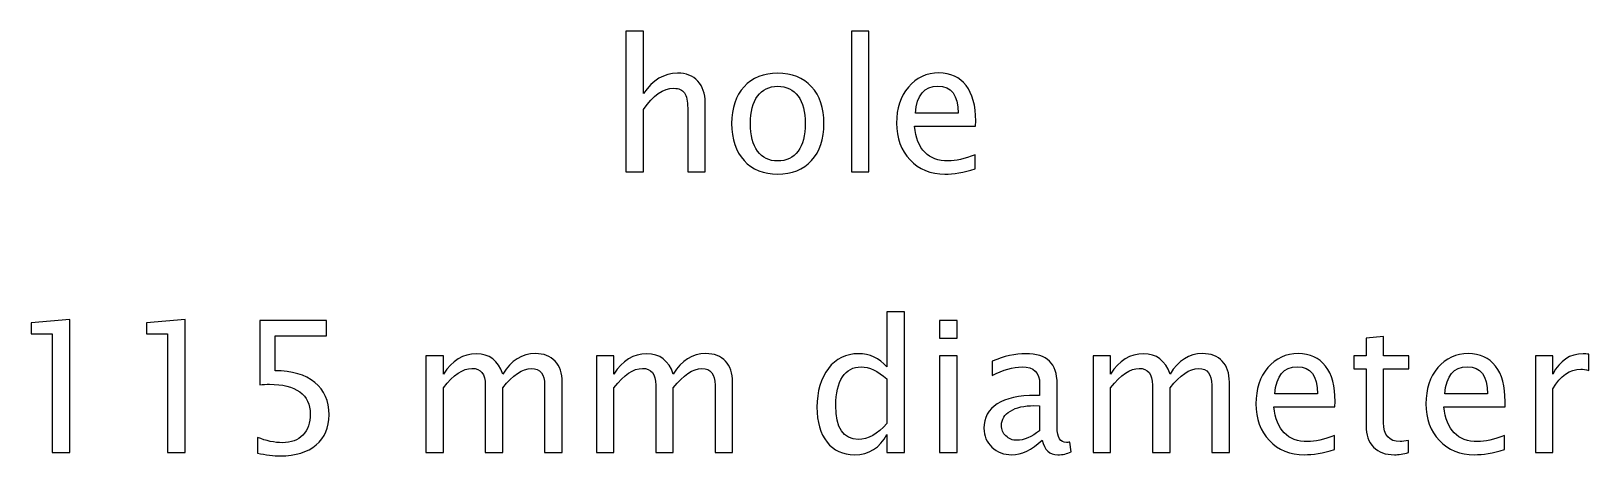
# Model space of a CAD drawing. Header units: centimetres. Extents: x -87 to 69, y -70 to 88.
# Drawn here: x 0.65 to 11.48, y 38.04 to 41 of the extents above; entities that cross this region are included whole.
import ezdxf

# ---------------------------------------------------------------- set-up
doc = ezdxf.new("R2010")
doc.units = ezdxf.units.CM
doc.header["$MEASUREMENT"] = 0
doc.layers.add('Layer 1', color=7, linetype='Continuous')

msp = doc.modelspace()

# ---------------------------------------------------------------- linework, layer by layer
at = {"layer": 'Layer 1'}
for points, knots in [([(4.78366, 40.01803), (4.78366, 40.01803), (4.78366, 40.9972), (4.78366, 40.9972), (4.78366, 40.9972), (4.78366, 40.9972), (4.90558, 40.9972), (4.90558, 40.9972), (4.90558, 40.9972), (4.90558, 40.9972), (4.90558, 40.56392), (4.90558, 40.56392), (4.90558, 40.56392), (4.97014, 40.65811), (5.0493, 40.7051), (5.14286, 40.7051), (5.14286, 40.7051), (5.2017, 40.7051), (5.24848, 40.68669), (5.28298, 40.64964), (5.28298, 40.64964), (5.31748, 40.61281), (5.33484, 40.56307), (5.33484, 40.50084), (5.33484, 40.50084), (5.33484, 40.50084), (5.33484, 40.01803), (5.33484, 40.01803), (5.33484, 40.01803), (5.33484, 40.01803), (5.21292, 40.01803), (5.21292, 40.01803), (5.21292, 40.01803), (5.21292, 40.01803), (5.21292, 40.46105), (5.21292, 40.46105), (5.21292, 40.46105), (5.21292, 40.511), (5.20551, 40.54656), (5.19091, 40.56773), (5.19091, 40.56773), (5.17609, 40.58911), (5.15175, 40.59969), (5.11767, 40.59969), (5.11767, 40.59969), (5.04274, 40.59969), (4.97204, 40.5508), (4.90558, 40.45301), (4.90558, 40.45301), (4.90558, 40.45301), (4.90558, 40.01803), (4.90558, 40.01803), (4.90558, 40.01803), (4.90558, 40.01803), (4.78366, 40.01803), (4.78366, 40.01803)], [0, 0, 0, 0, 0.06666667, 0.06666667, 0.06666667, 0.06666667, 0.13333333, 0.13333333, 0.13333333, 0.13333333, 0.2, 0.2, 0.2, 0.2, 0.26666667, 0.26666667, 0.26666667, 0.26666667, 0.33333333, 0.33333333, 0.33333333, 0.33333333, 0.4, 0.4, 0.4, 0.4, 0.46666667, 0.46666667, 0.46666667, 0.46666667, 0.53333333, 0.53333333, 0.53333333, 0.53333333, 0.6, 0.6, 0.6, 0.6, 0.66666667, 0.66666667, 0.66666667, 0.66666667, 0.73333333, 0.73333333, 0.73333333, 0.73333333, 0.8, 0.8, 0.8, 0.8, 0.86666667, 0.86666667, 0.86666667, 0.86666667, 1, 1, 1, 1]), ([(6.35211, 40.01803), (6.35211, 40.01803), (6.35211, 40.9972), (6.35211, 40.9972), (6.35211, 40.9972), (6.35211, 40.9972), (6.47403, 40.9972), (6.47403, 40.9972), (6.47403, 40.9972), (6.47403, 40.9972), (6.47403, 40.01803), (6.47403, 40.01803), (6.47403, 40.01803), (6.47403, 40.01803), (6.35211, 40.01803), (6.35211, 40.01803)], [0, 0, 0, 0, 0.2, 0.2, 0.2, 0.2, 0.4, 0.4, 0.4, 0.4, 0.6, 0.6, 0.6, 0.6, 1, 1, 1, 1]), ([(5.83988, 40.00279), (5.74103, 40.00279), (5.66272, 40.03433), (5.60514, 40.09741), (5.60514, 40.09741), (5.54736, 40.16048), (5.51857, 40.24621), (5.51857, 40.35437), (5.51857, 40.35437), (5.51857, 40.46232), (5.54736, 40.54783), (5.60514, 40.6107), (5.60514, 40.6107), (5.66272, 40.67356), (5.74103, 40.7051), (5.83988, 40.7051), (5.83988, 40.7051), (5.93873, 40.7051), (6.01705, 40.67356), (6.07462, 40.6107), (6.07462, 40.6107), (6.1324, 40.54783), (6.16119, 40.46232), (6.16119, 40.35437), (6.16119, 40.35437), (6.16119, 40.24621), (6.1324, 40.16048), (6.07462, 40.09741), (6.07462, 40.09741), (6.01705, 40.03433), (5.93873, 40.00279), (5.83988, 40.00279)], [0, 0, 0, 0, 0.11111111, 0.11111111, 0.11111111, 0.11111111, 0.22222222, 0.22222222, 0.22222222, 0.22222222, 0.33333333, 0.33333333, 0.33333333, 0.33333333, 0.44444444, 0.44444444, 0.44444444, 0.44444444, 0.55555556, 0.55555556, 0.55555556, 0.55555556, 0.66666667, 0.66666667, 0.66666667, 0.66666667, 0.77777778, 0.77777778, 0.77777778, 0.77777778, 1, 1, 1, 1]), ([(7.21317, 40.03962), (7.13126, 40.01507), (7.06119, 40.00279), (7.00277, 40.00279), (7.00277, 40.00279), (6.90308, 40.00279), (6.82201, 40.03581), (6.75957, 40.10164), (6.75957, 40.10164), (6.69713, 40.16747), (6.6658, 40.25277), (6.6658, 40.35776), (6.6658, 40.35776), (6.6658, 40.45957), (6.69332, 40.54318), (6.74856, 40.60858), (6.74856, 40.60858), (6.80381, 40.67377), (6.8745, 40.70637), (6.96065, 40.70637), (6.96065, 40.70637), (7.04214, 40.70637), (7.10522, 40.67737), (7.14967, 40.61938), (7.14967, 40.61938), (7.19412, 40.56138), (7.21635, 40.47925), (7.21635, 40.37278), (7.21635, 40.37278), (7.21635, 40.37278), (7.21571, 40.33553), (7.21571, 40.33553), (7.21571, 40.33553), (7.21571, 40.33553), (6.79026, 40.33553), (6.79026, 40.33553), (6.79026, 40.33553), (6.80804, 40.17466), (6.88657, 40.09423), (7.02563, 40.09423), (7.02563, 40.09423), (7.07665, 40.09423), (7.13909, 40.10862), (7.21317, 40.13741), (7.21317, 40.13741), (7.21317, 40.13741), (7.21317, 40.03962), (7.21317, 40.03962)], [0, 0, 0, 0, 0.07692308, 0.07692308, 0.07692308, 0.07692308, 0.15384615, 0.15384615, 0.15384615, 0.15384615, 0.23076923, 0.23076923, 0.23076923, 0.23076923, 0.30769231, 0.30769231, 0.30769231, 0.30769231, 0.38461538, 0.38461538, 0.38461538, 0.38461538, 0.46153846, 0.46153846, 0.46153846, 0.46153846, 0.53846154, 0.53846154, 0.53846154, 0.53846154, 0.61538462, 0.61538462, 0.61538462, 0.61538462, 0.69230769, 0.69230769, 0.69230769, 0.69230769, 0.76923077, 0.76923077, 0.76923077, 0.76923077, 0.84615385, 0.84615385, 0.84615385, 0.84615385, 1, 1, 1, 1]), ([(5.83967, 40.09423), (5.89999, 40.09423), (5.94698, 40.11688), (5.98043, 40.16239), (5.98043, 40.16239), (6.01366, 40.20768), (6.03038, 40.27182), (6.03038, 40.35437), (6.03038, 40.35437), (6.03038, 40.43671), (6.01366, 40.50063), (5.98043, 40.54593), (5.98043, 40.54593), (5.94698, 40.59101), (5.89999, 40.61366), (5.83967, 40.61366), (5.83967, 40.61366), (5.77913, 40.61366), (5.73214, 40.59101), (5.69912, 40.54593), (5.69912, 40.54593), (5.66589, 40.50063), (5.64938, 40.43671), (5.64938, 40.35437), (5.64938, 40.35437), (5.64938, 40.27182), (5.66589, 40.20768), (5.69912, 40.16239), (5.69912, 40.16239), (5.73214, 40.11688), (5.77913, 40.09423), (5.83967, 40.09423)], [0, 0, 0, 0, 0.11111111, 0.11111111, 0.11111111, 0.11111111, 0.22222222, 0.22222222, 0.22222222, 0.22222222, 0.33333333, 0.33333333, 0.33333333, 0.33333333, 0.44444444, 0.44444444, 0.44444444, 0.44444444, 0.55555556, 0.55555556, 0.55555556, 0.55555556, 0.66666667, 0.66666667, 0.66666667, 0.66666667, 0.77777778, 0.77777778, 0.77777778, 0.77777778, 1, 1, 1, 1]), ([(6.79661, 40.42697), (6.79661, 40.42697), (7.09379, 40.42697), (7.09379, 40.42697), (7.09379, 40.42697), (7.09379, 40.55228), (7.04701, 40.61493), (6.95367, 40.61493), (6.95367, 40.61493), (6.85969, 40.61493), (6.80741, 40.55228), (6.79661, 40.42697)], [0, 0, 0, 0, 0.25, 0.25, 0.25, 0.25, 0.5, 0.5, 0.5, 0.5, 1, 1, 1, 1]), ([(6.5988, 38.06646), (6.5988, 38.06646), (6.5988, 38.19283), (6.5988, 38.19283), (6.5988, 38.19283), (6.54906, 38.09842), (6.47413, 38.05122), (6.37401, 38.05122), (6.37401, 38.05122), (6.29273, 38.05122), (6.22881, 38.08064), (6.18224, 38.1397), (6.18224, 38.1397), (6.13567, 38.19875), (6.11239, 38.2794), (6.11239, 38.38163), (6.11239, 38.38163), (6.11239, 38.49339), (6.13885, 38.58335), (6.19155, 38.65151), (6.19155, 38.65151), (6.24447, 38.71945), (6.3139, 38.75353), (6.40005, 38.75353), (6.40005, 38.75353), (6.47984, 38.75353), (6.54631, 38.72305), (6.5988, 38.66188), (6.5988, 38.66188), (6.5988, 38.66188), (6.5988, 39.04563), (6.5988, 39.04563), (6.5988, 39.04563), (6.5988, 39.04563), (6.72072, 39.04563), (6.72072, 39.04563), (6.72072, 39.04563), (6.72072, 39.04563), (6.72072, 38.06646), (6.72072, 38.06646), (6.72072, 38.06646), (6.72072, 38.06646), (6.5988, 38.06646), (6.5988, 38.06646)], [0, 0, 0, 0, 0.08333333, 0.08333333, 0.08333333, 0.08333333, 0.16666667, 0.16666667, 0.16666667, 0.16666667, 0.25, 0.25, 0.25, 0.25, 0.33333333, 0.33333333, 0.33333333, 0.33333333, 0.41666667, 0.41666667, 0.41666667, 0.41666667, 0.5, 0.5, 0.5, 0.5, 0.58333333, 0.58333333, 0.58333333, 0.58333333, 0.66666667, 0.66666667, 0.66666667, 0.66666667, 0.75, 0.75, 0.75, 0.75, 0.83333333, 0.83333333, 0.83333333, 0.83333333, 1, 1, 1, 1]), ([(0.79237, 38.06646), (0.79237, 38.06646), (0.79237, 38.89323), (0.79237, 38.89323), (0.79237, 38.89323), (0.79237, 38.89323), (0.64632, 38.89323), (0.64632, 38.89323), (0.64632, 38.89323), (0.64632, 38.89323), (0.64632, 38.96943), (0.64632, 38.96943), (0.64632, 38.96943), (0.64632, 38.96943), (0.91429, 38.99229), (0.91429, 38.99229), (0.91429, 38.99229), (0.91429, 38.99229), (0.91429, 38.06646), (0.91429, 38.06646), (0.91429, 38.06646), (0.91429, 38.06646), (0.79237, 38.06646), (0.79237, 38.06646)], [0, 0, 0, 0, 0.14285714, 0.14285714, 0.14285714, 0.14285714, 0.28571429, 0.28571429, 0.28571429, 0.28571429, 0.42857143, 0.42857143, 0.42857143, 0.42857143, 0.57142857, 0.57142857, 0.57142857, 0.57142857, 0.71428571, 0.71428571, 0.71428571, 0.71428571, 1, 1, 1, 1]), ([(1.59543, 38.06646), (1.59543, 38.06646), (1.59543, 38.89323), (1.59543, 38.89323), (1.59543, 38.89323), (1.59543, 38.89323), (1.44938, 38.89323), (1.44938, 38.89323), (1.44938, 38.89323), (1.44938, 38.89323), (1.44938, 38.96943), (1.44938, 38.96943), (1.44938, 38.96943), (1.44938, 38.96943), (1.71735, 38.99229), (1.71735, 38.99229), (1.71735, 38.99229), (1.71735, 38.99229), (1.71735, 38.06646), (1.71735, 38.06646), (1.71735, 38.06646), (1.71735, 38.06646), (1.59543, 38.06646), (1.59543, 38.06646)], [0, 0, 0, 0, 0.14285714, 0.14285714, 0.14285714, 0.14285714, 0.28571429, 0.28571429, 0.28571429, 0.28571429, 0.42857143, 0.42857143, 0.42857143, 0.42857143, 0.57142857, 0.57142857, 0.57142857, 0.57142857, 0.71428571, 0.71428571, 0.71428571, 0.71428571, 1, 1, 1, 1]), ([(2.22069, 38.06265), (2.22069, 38.06265), (2.22069, 38.17187), (2.22069, 38.17187), (2.22069, 38.17187), (2.28144, 38.14732), (2.33901, 38.13504), (2.39405, 38.13504), (2.39405, 38.13504), (2.45416, 38.13504), (2.50157, 38.15282), (2.53607, 38.18838), (2.53607, 38.18838), (2.57058, 38.22394), (2.58772, 38.27284), (2.58772, 38.33507), (2.58772, 38.33507), (2.58772, 38.40195), (2.56338, 38.45318), (2.5147, 38.48852), (2.5147, 38.48852), (2.46601, 38.52387), (2.39553, 38.54144), (2.30345, 38.54144), (2.30345, 38.54144), (2.28207, 38.54144), (2.25943, 38.53996), (2.23593, 38.537), (2.23593, 38.537), (2.23593, 38.537), (2.23593, 38.98467), (2.23593, 38.98467), (2.23593, 38.98467), (2.23593, 38.98467), (2.70075, 38.98467), (2.70075, 38.98467), (2.70075, 38.98467), (2.70075, 38.98467), (2.70075, 38.87799), (2.70075, 38.87799), (2.70075, 38.87799), (2.70075, 38.87799), (2.34261, 38.87799), (2.34261, 38.87799), (2.34261, 38.87799), (2.34261, 38.87799), (2.34261, 38.63542), (2.34261, 38.63542), (2.34261, 38.63542), (2.46072, 38.63542), (2.5528, 38.60833), (2.61905, 38.55414), (2.61905, 38.55414), (2.6853, 38.50017), (2.71853, 38.42524), (2.71853, 38.32935), (2.71853, 38.32935), (2.71853, 38.24003), (2.68847, 38.17018), (2.62836, 38.11959), (2.62836, 38.11959), (2.56825, 38.069), (2.48527, 38.0436), (2.37944, 38.0436), (2.37944, 38.0436), (2.33224, 38.0436), (2.27932, 38.04995), (2.22069, 38.06265)], [0, 0, 0, 0, 0.05555556, 0.05555556, 0.05555556, 0.05555556, 0.11111111, 0.11111111, 0.11111111, 0.11111111, 0.16666667, 0.16666667, 0.16666667, 0.16666667, 0.22222222, 0.22222222, 0.22222222, 0.22222222, 0.27777778, 0.27777778, 0.27777778, 0.27777778, 0.33333333, 0.33333333, 0.33333333, 0.33333333, 0.38888889, 0.38888889, 0.38888889, 0.38888889, 0.44444444, 0.44444444, 0.44444444, 0.44444444, 0.5, 0.5, 0.5, 0.5, 0.55555556, 0.55555556, 0.55555556, 0.55555556, 0.61111111, 0.61111111, 0.61111111, 0.61111111, 0.66666667, 0.66666667, 0.66666667, 0.66666667, 0.72222222, 0.72222222, 0.72222222, 0.72222222, 0.77777778, 0.77777778, 0.77777778, 0.77777778, 0.83333333, 0.83333333, 0.83333333, 0.83333333, 0.88888889, 0.88888889, 0.88888889, 0.88888889, 1, 1, 1, 1]), ([(6.96498, 38.86275), (6.96498, 38.86275), (6.96498, 38.98467), (6.96498, 38.98467), (6.96498, 38.98467), (6.96498, 38.98467), (7.0869, 38.98467), (7.0869, 38.98467), (7.0869, 38.98467), (7.0869, 38.98467), (7.0869, 38.86275), (7.0869, 38.86275), (7.0869, 38.86275), (7.0869, 38.86275), (6.96498, 38.86275), (6.96498, 38.86275)], [0, 0, 0, 0, 0.2, 0.2, 0.2, 0.2, 0.4, 0.4, 0.4, 0.4, 0.6, 0.6, 0.6, 0.6, 1, 1, 1, 1]), ([(10.22761, 38.06667), (10.18993, 38.0563), (10.15713, 38.05122), (10.1294, 38.05122), (10.1294, 38.05122), (10.06717, 38.05122), (10.0187, 38.069), (9.98398, 38.10456), (9.98398, 38.10456), (9.94906, 38.14012), (9.9317, 38.18944), (9.9317, 38.25273), (9.9317, 38.25273), (9.9317, 38.25273), (9.9317, 38.64812), (9.9317, 38.64812), (9.9317, 38.64812), (9.9317, 38.64812), (9.84746, 38.64812), (9.84746, 38.64812), (9.84746, 38.64812), (9.84746, 38.64812), (9.84746, 38.73956), (9.84746, 38.73956), (9.84746, 38.73956), (9.84746, 38.73956), (9.9317, 38.73956), (9.9317, 38.73956), (9.9317, 38.73956), (9.9317, 38.73956), (9.9317, 38.86127), (9.9317, 38.86127), (9.9317, 38.86127), (9.9317, 38.86127), (10.05362, 38.87291), (10.05362, 38.87291), (10.05362, 38.87291), (10.05362, 38.87291), (10.05362, 38.73956), (10.05362, 38.73956), (10.05362, 38.73956), (10.05362, 38.73956), (10.23015, 38.73956), (10.23015, 38.73956), (10.23015, 38.73956), (10.23015, 38.73956), (10.23015, 38.64812), (10.23015, 38.64812), (10.23015, 38.64812), (10.23015, 38.64812), (10.05362, 38.64812), (10.05362, 38.64812), (10.05362, 38.64812), (10.05362, 38.64812), (10.05362, 38.27474), (10.05362, 38.27474), (10.05362, 38.27474), (10.05362, 38.18669), (10.09193, 38.14266), (10.16834, 38.14266), (10.16834, 38.14266), (10.18464, 38.14266), (10.20433, 38.14541), (10.22761, 38.1507), (10.22761, 38.1507), (10.22761, 38.1507), (10.22761, 38.06667), (10.22761, 38.06667)], [0, 0, 0, 0, 0.05555556, 0.05555556, 0.05555556, 0.05555556, 0.11111111, 0.11111111, 0.11111111, 0.11111111, 0.16666667, 0.16666667, 0.16666667, 0.16666667, 0.22222222, 0.22222222, 0.22222222, 0.22222222, 0.27777778, 0.27777778, 0.27777778, 0.27777778, 0.33333333, 0.33333333, 0.33333333, 0.33333333, 0.38888889, 0.38888889, 0.38888889, 0.38888889, 0.44444444, 0.44444444, 0.44444444, 0.44444444, 0.5, 0.5, 0.5, 0.5, 0.55555556, 0.55555556, 0.55555556, 0.55555556, 0.61111111, 0.61111111, 0.61111111, 0.61111111, 0.66666667, 0.66666667, 0.66666667, 0.66666667, 0.72222222, 0.72222222, 0.72222222, 0.72222222, 0.77777778, 0.77777778, 0.77777778, 0.77777778, 0.83333333, 0.83333333, 0.83333333, 0.83333333, 0.88888889, 0.88888889, 0.88888889, 0.88888889, 1, 1, 1, 1]), ([(3.39247, 38.06646), (3.39247, 38.06646), (3.39247, 38.73956), (3.39247, 38.73956), (3.39247, 38.73956), (3.39247, 38.73956), (3.51439, 38.73956), (3.51439, 38.73956), (3.51439, 38.73956), (3.51439, 38.73956), (3.51439, 38.61235), (3.51439, 38.61235), (3.51439, 38.61235), (3.57387, 38.70654), (3.65007, 38.75353), (3.74341, 38.75353), (3.74341, 38.75353), (3.83337, 38.75353), (3.89454, 38.70654), (3.92714, 38.61235), (3.92714, 38.61235), (3.98493, 38.70739), (4.06028, 38.7548), (4.15278, 38.7548), (4.15278, 38.7548), (4.21183, 38.7548), (4.25776, 38.73744), (4.29057, 38.70252), (4.29057, 38.70252), (4.32338, 38.66759), (4.33989, 38.6187), (4.33989, 38.55583), (4.33989, 38.55583), (4.33989, 38.55583), (4.33989, 38.06646), (4.33989, 38.06646), (4.33989, 38.06646), (4.33989, 38.06646), (4.21797, 38.06646), (4.21797, 38.06646), (4.21797, 38.06646), (4.21797, 38.06646), (4.21797, 38.53573), (4.21797, 38.53573), (4.21797, 38.53573), (4.21797, 38.61235), (4.18749, 38.65066), (4.12653, 38.65066), (4.12653, 38.65066), (4.06324, 38.65066), (3.99678, 38.606), (3.92714, 38.51646), (3.92714, 38.51646), (3.92714, 38.51646), (3.92714, 38.06646), (3.92714, 38.06646), (3.92714, 38.06646), (3.92714, 38.06646), (3.80522, 38.06646), (3.80522, 38.06646), (3.80522, 38.06646), (3.80522, 38.06646), (3.80522, 38.53615), (3.80522, 38.53615), (3.80522, 38.53615), (3.80522, 38.61341), (3.77432, 38.65193), (3.7123, 38.65193), (3.7123, 38.65193), (3.6507, 38.65193), (3.58466, 38.60706), (3.51439, 38.5171), (3.51439, 38.5171), (3.51439, 38.5171), (3.51439, 38.06646), (3.51439, 38.06646), (3.51439, 38.06646), (3.51439, 38.06646), (3.39247, 38.06646), (3.39247, 38.06646)], [0, 0, 0, 0, 0.04761905, 0.04761905, 0.04761905, 0.04761905, 0.0952381, 0.0952381, 0.0952381, 0.0952381, 0.14285714, 0.14285714, 0.14285714, 0.14285714, 0.19047619, 0.19047619, 0.19047619, 0.19047619, 0.23809524, 0.23809524, 0.23809524, 0.23809524, 0.28571429, 0.28571429, 0.28571429, 0.28571429, 0.33333333, 0.33333333, 0.33333333, 0.33333333, 0.38095238, 0.38095238, 0.38095238, 0.38095238, 0.42857143, 0.42857143, 0.42857143, 0.42857143, 0.47619048, 0.47619048, 0.47619048, 0.47619048, 0.52380952, 0.52380952, 0.52380952, 0.52380952, 0.57142857, 0.57142857, 0.57142857, 0.57142857, 0.61904762, 0.61904762, 0.61904762, 0.61904762, 0.66666667, 0.66666667, 0.66666667, 0.66666667, 0.71428571, 0.71428571, 0.71428571, 0.71428571, 0.76190476, 0.76190476, 0.76190476, 0.76190476, 0.80952381, 0.80952381, 0.80952381, 0.80952381, 0.85714286, 0.85714286, 0.85714286, 0.85714286, 0.9047619, 0.9047619, 0.9047619, 0.9047619, 1, 1, 1, 1]), ([(4.57823, 38.06646), (4.57823, 38.06646), (4.57823, 38.73956), (4.57823, 38.73956), (4.57823, 38.73956), (4.57823, 38.73956), (4.70015, 38.73956), (4.70015, 38.73956), (4.70015, 38.73956), (4.70015, 38.73956), (4.70015, 38.61235), (4.70015, 38.61235), (4.70015, 38.61235), (4.75963, 38.70654), (4.83583, 38.75353), (4.92917, 38.75353), (4.92917, 38.75353), (5.01913, 38.75353), (5.0803, 38.70654), (5.1129, 38.61235), (5.1129, 38.61235), (5.17069, 38.70739), (5.24604, 38.7548), (5.33854, 38.7548), (5.33854, 38.7548), (5.39759, 38.7548), (5.44352, 38.73744), (5.47633, 38.70252), (5.47633, 38.70252), (5.50914, 38.66759), (5.52565, 38.6187), (5.52565, 38.55583), (5.52565, 38.55583), (5.52565, 38.55583), (5.52565, 38.06646), (5.52565, 38.06646), (5.52565, 38.06646), (5.52565, 38.06646), (5.40373, 38.06646), (5.40373, 38.06646), (5.40373, 38.06646), (5.40373, 38.06646), (5.40373, 38.53573), (5.40373, 38.53573), (5.40373, 38.53573), (5.40373, 38.61235), (5.37325, 38.65066), (5.31229, 38.65066), (5.31229, 38.65066), (5.249, 38.65066), (5.18254, 38.606), (5.1129, 38.51646), (5.1129, 38.51646), (5.1129, 38.51646), (5.1129, 38.06646), (5.1129, 38.06646), (5.1129, 38.06646), (5.1129, 38.06646), (4.99098, 38.06646), (4.99098, 38.06646), (4.99098, 38.06646), (4.99098, 38.06646), (4.99098, 38.53615), (4.99098, 38.53615), (4.99098, 38.53615), (4.99098, 38.61341), (4.96008, 38.65193), (4.89806, 38.65193), (4.89806, 38.65193), (4.83646, 38.65193), (4.77042, 38.60706), (4.70015, 38.5171), (4.70015, 38.5171), (4.70015, 38.5171), (4.70015, 38.06646), (4.70015, 38.06646), (4.70015, 38.06646), (4.70015, 38.06646), (4.57823, 38.06646), (4.57823, 38.06646)], [0, 0, 0, 0, 0.04761905, 0.04761905, 0.04761905, 0.04761905, 0.0952381, 0.0952381, 0.0952381, 0.0952381, 0.14285714, 0.14285714, 0.14285714, 0.14285714, 0.19047619, 0.19047619, 0.19047619, 0.19047619, 0.23809524, 0.23809524, 0.23809524, 0.23809524, 0.28571429, 0.28571429, 0.28571429, 0.28571429, 0.33333333, 0.33333333, 0.33333333, 0.33333333, 0.38095238, 0.38095238, 0.38095238, 0.38095238, 0.42857143, 0.42857143, 0.42857143, 0.42857143, 0.47619048, 0.47619048, 0.47619048, 0.47619048, 0.52380952, 0.52380952, 0.52380952, 0.52380952, 0.57142857, 0.57142857, 0.57142857, 0.57142857, 0.61904762, 0.61904762, 0.61904762, 0.61904762, 0.66666667, 0.66666667, 0.66666667, 0.66666667, 0.71428571, 0.71428571, 0.71428571, 0.71428571, 0.76190476, 0.76190476, 0.76190476, 0.76190476, 0.80952381, 0.80952381, 0.80952381, 0.80952381, 0.85714286, 0.85714286, 0.85714286, 0.85714286, 0.9047619, 0.9047619, 0.9047619, 0.9047619, 1, 1, 1, 1]), ([(6.96498, 38.06646), (6.96498, 38.06646), (6.96498, 38.73956), (6.96498, 38.73956), (6.96498, 38.73956), (6.96498, 38.73956), (7.0869, 38.73956), (7.0869, 38.73956), (7.0869, 38.73956), (7.0869, 38.73956), (7.0869, 38.06646), (7.0869, 38.06646), (7.0869, 38.06646), (7.0869, 38.06646), (6.96498, 38.06646), (6.96498, 38.06646)], [0, 0, 0, 0, 0.2, 0.2, 0.2, 0.2, 0.4, 0.4, 0.4, 0.4, 0.6, 0.6, 0.6, 0.6, 1, 1, 1, 1]), ([(7.67893, 38.15219), (7.6057, 38.08488), (7.53521, 38.05122), (7.46748, 38.05122), (7.46748, 38.05122), (7.41181, 38.05122), (7.36545, 38.06858), (7.32884, 38.1035), (7.32884, 38.1035), (7.29201, 38.13843), (7.27359, 38.18245), (7.27359, 38.23558), (7.27359, 38.23558), (7.27359, 38.30903), (7.30449, 38.36555), (7.3663, 38.40492), (7.3663, 38.40492), (7.42811, 38.44429), (7.5168, 38.46397), (7.63237, 38.46397), (7.63237, 38.46397), (7.63237, 38.46397), (7.66094, 38.46397), (7.66094, 38.46397), (7.66094, 38.46397), (7.66094, 38.46397), (7.66094, 38.54504), (7.66094, 38.54504), (7.66094, 38.54504), (7.66094, 38.62314), (7.6203, 38.66209), (7.53881, 38.66209), (7.53881, 38.66209), (7.47573, 38.66209), (7.40673, 38.64219), (7.33201, 38.6024), (7.33201, 38.6024), (7.33201, 38.6024), (7.33201, 38.70273), (7.33201, 38.70273), (7.33201, 38.70273), (7.41414, 38.7366), (7.49161, 38.75353), (7.56421, 38.75353), (7.56421, 38.75353), (7.63893, 38.75353), (7.69417, 38.7366), (7.72952, 38.70252), (7.72952, 38.70252), (7.76508, 38.66844), (7.78286, 38.61595), (7.78286, 38.54504), (7.78286, 38.54504), (7.78286, 38.54504), (7.78286, 38.24087), (7.78286, 38.24087), (7.78286, 38.24087), (7.78286, 38.17124), (7.80424, 38.13631), (7.84721, 38.13631), (7.84721, 38.13631), (7.8525, 38.13631), (7.86033, 38.13716), (7.8707, 38.13885), (7.8707, 38.13885), (7.8707, 38.13885), (7.87938, 38.07112), (7.87938, 38.07112), (7.87938, 38.07112), (7.85165, 38.05778), (7.82117, 38.05122), (7.78773, 38.05122), (7.78773, 38.05122), (7.73079, 38.05122), (7.6946, 38.08488), (7.67893, 38.15219)], [0, 0, 0, 0, 0.05, 0.05, 0.05, 0.05, 0.1, 0.1, 0.1, 0.1, 0.15, 0.15, 0.15, 0.15, 0.2, 0.2, 0.2, 0.2, 0.25, 0.25, 0.25, 0.25, 0.3, 0.3, 0.3, 0.3, 0.35, 0.35, 0.35, 0.35, 0.4, 0.4, 0.4, 0.4, 0.45, 0.45, 0.45, 0.45, 0.5, 0.5, 0.5, 0.5, 0.55, 0.55, 0.55, 0.55, 0.6, 0.6, 0.6, 0.6, 0.65, 0.65, 0.65, 0.65, 0.7, 0.7, 0.7, 0.7, 0.75, 0.75, 0.75, 0.75, 0.8, 0.8, 0.8, 0.8, 0.85, 0.85, 0.85, 0.85, 0.9, 0.9, 0.9, 0.9, 1, 1, 1, 1]), ([(8.03326, 38.06646), (8.03326, 38.06646), (8.03326, 38.73956), (8.03326, 38.73956), (8.03326, 38.73956), (8.03326, 38.73956), (8.15518, 38.73956), (8.15518, 38.73956), (8.15518, 38.73956), (8.15518, 38.73956), (8.15518, 38.61235), (8.15518, 38.61235), (8.15518, 38.61235), (8.21466, 38.70654), (8.29086, 38.75353), (8.3842, 38.75353), (8.3842, 38.75353), (8.47416, 38.75353), (8.53533, 38.70654), (8.56793, 38.61235), (8.56793, 38.61235), (8.62572, 38.70739), (8.70107, 38.7548), (8.79357, 38.7548), (8.79357, 38.7548), (8.85262, 38.7548), (8.89855, 38.73744), (8.93136, 38.70252), (8.93136, 38.70252), (8.96417, 38.66759), (8.98068, 38.6187), (8.98068, 38.55583), (8.98068, 38.55583), (8.98068, 38.55583), (8.98068, 38.06646), (8.98068, 38.06646), (8.98068, 38.06646), (8.98068, 38.06646), (8.85876, 38.06646), (8.85876, 38.06646), (8.85876, 38.06646), (8.85876, 38.06646), (8.85876, 38.53573), (8.85876, 38.53573), (8.85876, 38.53573), (8.85876, 38.61235), (8.82828, 38.65066), (8.76732, 38.65066), (8.76732, 38.65066), (8.70403, 38.65066), (8.63757, 38.606), (8.56793, 38.51646), (8.56793, 38.51646), (8.56793, 38.51646), (8.56793, 38.06646), (8.56793, 38.06646), (8.56793, 38.06646), (8.56793, 38.06646), (8.44601, 38.06646), (8.44601, 38.06646), (8.44601, 38.06646), (8.44601, 38.06646), (8.44601, 38.53615), (8.44601, 38.53615), (8.44601, 38.53615), (8.44601, 38.61341), (8.41511, 38.65193), (8.35309, 38.65193), (8.35309, 38.65193), (8.29149, 38.65193), (8.22545, 38.60706), (8.15518, 38.5171), (8.15518, 38.5171), (8.15518, 38.5171), (8.15518, 38.06646), (8.15518, 38.06646), (8.15518, 38.06646), (8.15518, 38.06646), (8.03326, 38.06646), (8.03326, 38.06646)], [0, 0, 0, 0, 0.04761905, 0.04761905, 0.04761905, 0.04761905, 0.0952381, 0.0952381, 0.0952381, 0.0952381, 0.14285714, 0.14285714, 0.14285714, 0.14285714, 0.19047619, 0.19047619, 0.19047619, 0.19047619, 0.23809524, 0.23809524, 0.23809524, 0.23809524, 0.28571429, 0.28571429, 0.28571429, 0.28571429, 0.33333333, 0.33333333, 0.33333333, 0.33333333, 0.38095238, 0.38095238, 0.38095238, 0.38095238, 0.42857143, 0.42857143, 0.42857143, 0.42857143, 0.47619048, 0.47619048, 0.47619048, 0.47619048, 0.52380952, 0.52380952, 0.52380952, 0.52380952, 0.57142857, 0.57142857, 0.57142857, 0.57142857, 0.61904762, 0.61904762, 0.61904762, 0.61904762, 0.66666667, 0.66666667, 0.66666667, 0.66666667, 0.71428571, 0.71428571, 0.71428571, 0.71428571, 0.76190476, 0.76190476, 0.76190476, 0.76190476, 0.80952381, 0.80952381, 0.80952381, 0.80952381, 0.85714286, 0.85714286, 0.85714286, 0.85714286, 0.9047619, 0.9047619, 0.9047619, 0.9047619, 1, 1, 1, 1]), ([(9.71305, 38.08805), (9.63114, 38.0635), (9.56107, 38.05122), (9.50265, 38.05122), (9.50265, 38.05122), (9.40296, 38.05122), (9.32189, 38.08424), (9.25945, 38.15007), (9.25945, 38.15007), (9.19701, 38.2159), (9.16568, 38.3012), (9.16568, 38.40619), (9.16568, 38.40619), (9.16568, 38.508), (9.1932, 38.59161), (9.24844, 38.65701), (9.24844, 38.65701), (9.30369, 38.7222), (9.37438, 38.7548), (9.46053, 38.7548), (9.46053, 38.7548), (9.54202, 38.7548), (9.6051, 38.7258), (9.64955, 38.66781), (9.64955, 38.66781), (9.694, 38.60981), (9.71623, 38.52768), (9.71623, 38.42121), (9.71623, 38.42121), (9.71623, 38.42121), (9.71559, 38.38396), (9.71559, 38.38396), (9.71559, 38.38396), (9.71559, 38.38396), (9.29014, 38.38396), (9.29014, 38.38396), (9.29014, 38.38396), (9.30792, 38.22309), (9.38645, 38.14266), (9.52551, 38.14266), (9.52551, 38.14266), (9.57653, 38.14266), (9.63897, 38.15705), (9.71305, 38.18584), (9.71305, 38.18584), (9.71305, 38.18584), (9.71305, 38.08805), (9.71305, 38.08805)], [0, 0, 0, 0, 0.07692308, 0.07692308, 0.07692308, 0.07692308, 0.15384615, 0.15384615, 0.15384615, 0.15384615, 0.23076923, 0.23076923, 0.23076923, 0.23076923, 0.30769231, 0.30769231, 0.30769231, 0.30769231, 0.38461538, 0.38461538, 0.38461538, 0.38461538, 0.46153846, 0.46153846, 0.46153846, 0.46153846, 0.53846154, 0.53846154, 0.53846154, 0.53846154, 0.61538462, 0.61538462, 0.61538462, 0.61538462, 0.69230769, 0.69230769, 0.69230769, 0.69230769, 0.76923077, 0.76923077, 0.76923077, 0.76923077, 0.84615385, 0.84615385, 0.84615385, 0.84615385, 1, 1, 1, 1]), ([(10.89563, 38.08805), (10.81372, 38.0635), (10.74365, 38.05122), (10.68523, 38.05122), (10.68523, 38.05122), (10.58554, 38.05122), (10.50447, 38.08424), (10.44203, 38.15007), (10.44203, 38.15007), (10.37959, 38.2159), (10.34826, 38.3012), (10.34826, 38.40619), (10.34826, 38.40619), (10.34826, 38.508), (10.37578, 38.59161), (10.43102, 38.65701), (10.43102, 38.65701), (10.48627, 38.7222), (10.55696, 38.7548), (10.64311, 38.7548), (10.64311, 38.7548), (10.7246, 38.7548), (10.78768, 38.7258), (10.83213, 38.66781), (10.83213, 38.66781), (10.87658, 38.60981), (10.89881, 38.52768), (10.89881, 38.42121), (10.89881, 38.42121), (10.89881, 38.42121), (10.89817, 38.38396), (10.89817, 38.38396), (10.89817, 38.38396), (10.89817, 38.38396), (10.47272, 38.38396), (10.47272, 38.38396), (10.47272, 38.38396), (10.4905, 38.22309), (10.56903, 38.14266), (10.70809, 38.14266), (10.70809, 38.14266), (10.75911, 38.14266), (10.82155, 38.15705), (10.89563, 38.18584), (10.89563, 38.18584), (10.89563, 38.18584), (10.89563, 38.08805), (10.89563, 38.08805)], [0, 0, 0, 0, 0.07692308, 0.07692308, 0.07692308, 0.07692308, 0.15384615, 0.15384615, 0.15384615, 0.15384615, 0.23076923, 0.23076923, 0.23076923, 0.23076923, 0.30769231, 0.30769231, 0.30769231, 0.30769231, 0.38461538, 0.38461538, 0.38461538, 0.38461538, 0.46153846, 0.46153846, 0.46153846, 0.46153846, 0.53846154, 0.53846154, 0.53846154, 0.53846154, 0.61538462, 0.61538462, 0.61538462, 0.61538462, 0.69230769, 0.69230769, 0.69230769, 0.69230769, 0.76923077, 0.76923077, 0.76923077, 0.76923077, 0.84615385, 0.84615385, 0.84615385, 0.84615385, 1, 1, 1, 1]), ([(11.1092, 38.06646), (11.1092, 38.06646), (11.1092, 38.73956), (11.1092, 38.73956), (11.1092, 38.73956), (11.1092, 38.73956), (11.23112, 38.73956), (11.23112, 38.73956), (11.23112, 38.73956), (11.23112, 38.73956), (11.23112, 38.61235), (11.23112, 38.61235), (11.23112, 38.61235), (11.27959, 38.70654), (11.34987, 38.75353), (11.44215, 38.75353), (11.44215, 38.75353), (11.45464, 38.75353), (11.46776, 38.75247), (11.48131, 38.75036), (11.48131, 38.75036), (11.48131, 38.75036), (11.48131, 38.63627), (11.48131, 38.63627), (11.48131, 38.63627), (11.46014, 38.64325), (11.44152, 38.64685), (11.42543, 38.64685), (11.42543, 38.64685), (11.34796, 38.64685), (11.28319, 38.60113), (11.23112, 38.50948), (11.23112, 38.50948), (11.23112, 38.50948), (11.23112, 38.06646), (11.23112, 38.06646), (11.23112, 38.06646), (11.23112, 38.06646), (11.1092, 38.06646), (11.1092, 38.06646)], [0, 0, 0, 0, 0.09090909, 0.09090909, 0.09090909, 0.09090909, 0.18181818, 0.18181818, 0.18181818, 0.18181818, 0.27272727, 0.27272727, 0.27272727, 0.27272727, 0.36363636, 0.36363636, 0.36363636, 0.36363636, 0.45454545, 0.45454545, 0.45454545, 0.45454545, 0.54545455, 0.54545455, 0.54545455, 0.54545455, 0.63636364, 0.63636364, 0.63636364, 0.63636364, 0.72727273, 0.72727273, 0.72727273, 0.72727273, 0.81818182, 0.81818182, 0.81818182, 0.81818182, 1, 1, 1, 1]), ([(6.5988, 38.57848), (6.53551, 38.63415), (6.47561, 38.66209), (6.41888, 38.66209), (6.41888, 38.66209), (6.363, 38.66209), (6.31982, 38.63881), (6.28913, 38.59203), (6.28913, 38.59203), (6.25844, 38.54546), (6.2432, 38.47942), (6.2432, 38.39391), (6.2432, 38.39391), (6.2432, 38.23664), (6.29527, 38.1579), (6.39962, 38.1579), (6.39962, 38.1579), (6.46736, 38.1579), (6.53382, 38.19494), (6.5988, 38.26881), (6.5988, 38.26881), (6.5988, 38.26881), (6.5988, 38.57848), (6.5988, 38.57848)], [0, 0, 0, 0, 0.14285714, 0.14285714, 0.14285714, 0.14285714, 0.28571429, 0.28571429, 0.28571429, 0.28571429, 0.42857143, 0.42857143, 0.42857143, 0.42857143, 0.57142857, 0.57142857, 0.57142857, 0.57142857, 0.71428571, 0.71428571, 0.71428571, 0.71428571, 1, 1, 1, 1]), ([(9.29649, 38.4754), (9.29649, 38.4754), (9.59367, 38.4754), (9.59367, 38.4754), (9.59367, 38.4754), (9.59367, 38.60071), (9.54689, 38.66336), (9.45355, 38.66336), (9.45355, 38.66336), (9.35957, 38.66336), (9.30729, 38.60071), (9.29649, 38.4754)], [0, 0, 0, 0, 0.25, 0.25, 0.25, 0.25, 0.5, 0.5, 0.5, 0.5, 1, 1, 1, 1]), ([(10.47907, 38.4754), (10.47907, 38.4754), (10.77625, 38.4754), (10.77625, 38.4754), (10.77625, 38.4754), (10.77625, 38.60071), (10.72947, 38.66336), (10.63613, 38.66336), (10.63613, 38.66336), (10.54215, 38.66336), (10.48987, 38.60071), (10.47907, 38.4754)], [0, 0, 0, 0, 0.25, 0.25, 0.25, 0.25, 0.5, 0.5, 0.5, 0.5, 1, 1, 1, 1]), ([(7.66094, 38.21865), (7.66094, 38.21865), (7.66094, 38.39158), (7.66094, 38.39158), (7.66094, 38.39158), (7.66094, 38.39158), (7.62178, 38.39285), (7.62178, 38.39285), (7.62178, 38.39285), (7.55405, 38.39285), (7.49944, 38.38036), (7.45774, 38.35539), (7.45774, 38.35539), (7.41625, 38.3302), (7.39551, 38.29697), (7.39551, 38.25548), (7.39551, 38.25548), (7.39551, 38.22648), (7.40588, 38.20193), (7.42641, 38.18182), (7.42641, 38.18182), (7.44716, 38.16171), (7.47235, 38.15155), (7.50219, 38.15155), (7.50219, 38.15155), (7.55299, 38.15155), (7.60591, 38.17399), (7.66094, 38.21865)], [0, 0, 0, 0, 0.125, 0.125, 0.125, 0.125, 0.25, 0.25, 0.25, 0.25, 0.375, 0.375, 0.375, 0.375, 0.5, 0.5, 0.5, 0.5, 0.625, 0.625, 0.625, 0.625, 0.75, 0.75, 0.75, 0.75, 1, 1, 1, 1])]:
    msp.add_open_spline(points, degree=3, knots=knots, dxfattribs=at)

doc.saveas('drawing.dxf')
